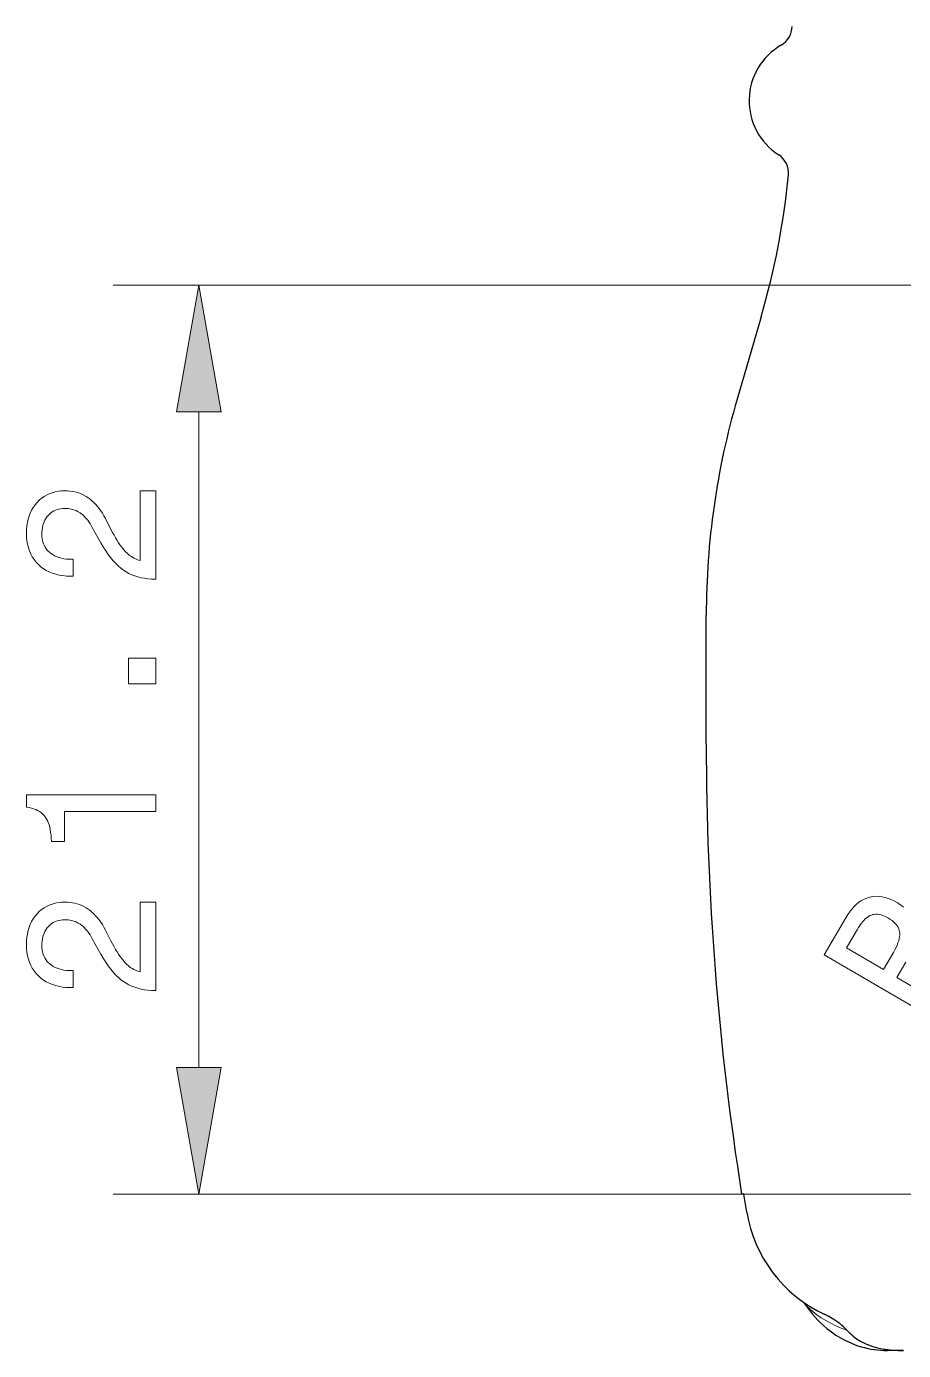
# Model space of a CAD drawing. Extents: x 0 to 297, y 0 to 535.
# Drawn here: x 108.52 to 128.98, y 111.53 to 142.41 of the extents above; entities that cross this region are included whole.
import ezdxf

# ---------------------------------------------------------------- set-up
doc = ezdxf.new("R2010")
doc.units = 0

msp = doc.modelspace()

# ---------------------------------------------------------------- linework, layer by layer
at = {"color": 7, "lineweight": 13}
for p, q in [((158.176, 136.381), (110.541, 136.381)), ((158.178, 115.181), (110.541, 115.181))]:
    msp.add_line(p, q, dxfattribs=at)
at = {"color": 7, "lineweight": 30, "ltscale": 0.05}
msp.add_line((125.657, 135.641), (125.097, 133.721), dxfattribs=at)
at = {"color": 7, "lineweight": 13, "ltscale": 0.382281}
msp.add_line((112.541, 118.135), (112.541, 133.427), dxfattribs=at)
at = {"color": 7, "lineweight": 30, "ltscale": 0.075}
msp.add_line((124.377, 125.681), (124.377, 128.681), dxfattribs=at)
at = {"color": 7, "lineweight": 30, "ltscale": 0.00125}
msp.add_line((125.253, 115.181), (125.203, 115.181), dxfattribs=at)
at = {"color": 7, "lineweight": 30, "ltscale": 0.010636}
msp.add_line((125.32, 114.761), (125.253, 115.181), dxfattribs=at)
at = {"color": 7, "lineweight": 30, "ltscale": 0.009376}
msp.add_line((128.978, 111.531), (128.603, 111.531), dxfattribs=at)
at = {"color": 7, "lineweight": 13}
for points in [[(113.062, 133.427), (112.541, 136.381), (112.02, 133.427)], [(111.541, 129.523), (111.528, 129.523), (111.441, 129.525), (111.356, 129.532), (111.275, 129.542), (111.196, 129.556), (111.12, 129.575), (111.047, 129.598), (110.977, 129.625), (110.91, 129.656), (110.846, 129.691), (110.785, 129.73), (110.726, 129.775), (110.666, 129.826), (110.607, 129.884), (110.547, 129.949), (110.488, 130.02), (110.429, 130.098), (110.37, 130.182), (110.311, 130.274), (110.253, 130.372), (110.194, 130.476), (110.055, 130.731), (110.03, 130.776), (110.004, 130.818), (109.977, 130.858), (109.95, 130.895), (109.923, 130.93), (109.894, 130.962), (109.866, 130.992), (109.836, 131.019), (109.806, 131.044), (109.775, 131.067), (109.744, 131.087), (109.711, 131.104), (109.678, 131.12), (109.643, 131.134), (109.607, 131.146), (109.57, 131.155), (109.532, 131.162), (109.493, 131.168), (109.453, 131.171), (109.412, 131.172), (109.365, 131.17), (109.32, 131.165), (109.277, 131.157), (109.236, 131.146), (109.196, 131.131), (109.159, 131.113), (109.123, 131.092), (109.089, 131.067), (109.057, 131.04), (109.027, 131.009), (108.999, 130.975), (108.974, 130.939), (108.952, 130.901), (108.933, 130.86), (108.917, 130.817), (108.904, 130.773), (108.894, 130.726), (108.886, 130.676), (108.882, 130.625), (108.88, 130.571), (108.882, 130.518), (108.888, 130.467), (108.897, 130.418), (108.91, 130.372), (108.927, 130.328), (108.947, 130.286), (108.971, 130.247), (108.999, 130.209), (109.031, 130.175), (109.066, 130.142), (109.104, 130.112), (109.146, 130.086), (109.19, 130.062), (109.237, 130.042), (109.286, 130.024), (109.339, 130.01), (109.394, 129.999), (109.452, 129.991), (109.513, 129.987), (109.576, 129.985), (109.612, 129.985), (109.612, 129.593), (109.551, 129.593), (109.458, 129.596), (109.369, 129.604), (109.284, 129.617), (109.203, 129.636), (109.126, 129.66), (109.053, 129.69), (108.983, 129.725), (108.918, 129.766), (108.857, 129.811), (108.799, 129.863), (108.747, 129.919), (108.7, 129.978), (108.658, 130.042), (108.622, 130.109), (108.591, 130.181), (108.566, 130.256), (108.547, 130.335), (108.533, 130.417), (108.525, 130.504), (108.522, 130.594), (108.525, 130.681), (108.532, 130.765), (108.544, 130.845), (108.562, 130.921), (108.584, 130.995), (108.611, 131.064), (108.643, 131.131), (108.68, 131.194), (108.722, 131.254), (108.769, 131.31), (108.82, 131.362), (108.874, 131.408), (108.931, 131.449), (108.991, 131.485), (109.054, 131.515), (109.12, 131.539), (109.189, 131.558), (109.262, 131.572), (109.337, 131.58), (109.416, 131.583), (109.477, 131.581), (109.537, 131.577), (109.595, 131.569), (109.652, 131.557), (109.707, 131.543), (109.76, 131.525), (109.812, 131.505), (109.863, 131.48), (109.911, 131.453), (109.959, 131.423), (110.005, 131.389), (110.05, 131.352), (110.093, 131.312), (110.135, 131.268), (110.176, 131.22), (110.216, 131.17), (110.255, 131.116), (110.292, 131.059), (110.328, 130.998), (110.363, 130.934), (110.491, 130.681), (110.528, 130.611), (110.565, 130.545), (110.601, 130.483), (110.636, 130.425), (110.67, 130.371), (110.703, 130.321), (110.736, 130.276), (110.768, 130.234), (110.8, 130.197), (110.831, 130.163), (110.861, 130.133), (110.893, 130.105), (110.925, 130.078), (110.958, 130.055), (110.991, 130.033), (111.026, 130.013), (111.061, 129.995), (111.096, 129.98), (111.133, 129.967), (111.17, 129.955), (111.17, 131.583), (111.541, 131.583)], [(111.541, 127.08), (110.898, 127.08), (110.898, 127.677), (111.541, 127.677)], [(111.541, 124.103), (109.408, 124.103), (109.408, 123.403), (109.102, 123.403), (109.099, 123.478), (109.094, 123.55), (109.086, 123.617), (109.076, 123.68), (109.063, 123.739), (109.048, 123.795), (109.029, 123.846), (109.009, 123.894), (108.985, 123.937), (108.96, 123.977), (108.931, 124.013), (108.899, 124.046), (108.863, 124.076), (108.824, 124.103), (108.782, 124.127), (108.737, 124.148), (108.688, 124.166), (108.636, 124.181), (108.581, 124.193), (108.522, 124.202), (108.522, 124.495), (111.541, 124.495)], [(111.541, 119.929), (111.528, 119.929), (111.441, 119.931), (111.356, 119.937), (111.275, 119.947), (111.196, 119.962), (111.12, 119.98), (111.047, 120.003), (110.977, 120.03), (110.91, 120.061), (110.846, 120.096), (110.785, 120.135), (110.726, 120.18), (110.666, 120.231), (110.607, 120.289), (110.547, 120.354), (110.488, 120.425), (110.429, 120.503), (110.37, 120.588), (110.311, 120.679), (110.253, 120.777), (110.194, 120.882), (110.055, 121.137), (110.03, 121.182), (110.004, 121.224), (109.977, 121.263), (109.95, 121.301), (109.923, 121.336), (109.894, 121.368), (109.866, 121.398), (109.836, 121.425), (109.806, 121.45), (109.775, 121.472), (109.744, 121.492), (109.711, 121.51), (109.678, 121.526), (109.643, 121.539), (109.607, 121.551), (109.57, 121.561), (109.532, 121.568), (109.493, 121.573), (109.453, 121.576), (109.412, 121.577), (109.365, 121.576), (109.32, 121.571), (109.277, 121.563), (109.236, 121.551), (109.196, 121.537), (109.159, 121.519), (109.123, 121.497), (109.089, 121.473), (109.057, 121.445), (109.027, 121.414), (108.999, 121.38), (108.974, 121.344), (108.952, 121.306), (108.933, 121.266), (108.917, 121.223), (108.904, 121.178), (108.894, 121.131), (108.886, 121.082), (108.882, 121.03), (108.88, 120.977), (108.882, 120.923), (108.888, 120.872), (108.897, 120.824), (108.91, 120.777), (108.927, 120.733), (108.947, 120.692), (108.971, 120.652), (108.999, 120.615), (109.031, 120.58), (109.066, 120.548), (109.104, 120.518), (109.146, 120.491), (109.19, 120.467), (109.237, 120.447), (109.286, 120.43), (109.339, 120.416), (109.394, 120.405), (109.452, 120.397), (109.513, 120.392), (109.576, 120.391), (109.612, 120.391), (109.612, 119.998), (109.551, 119.998), (109.458, 120.001), (109.369, 120.009), (109.284, 120.023), (109.203, 120.042), (109.126, 120.066), (109.053, 120.096), (108.983, 120.131), (108.918, 120.171), (108.857, 120.217), (108.799, 120.268), (108.747, 120.324), (108.7, 120.384), (108.658, 120.447), (108.622, 120.515), (108.591, 120.586), (108.566, 120.661), (108.547, 120.74), (108.533, 120.823), (108.525, 120.909), (108.522, 121), (108.525, 121.087), (108.532, 121.17), (108.544, 121.25), (108.562, 121.327), (108.584, 121.4), (108.611, 121.47), (108.643, 121.536), (108.68, 121.6), (108.722, 121.659), (108.769, 121.716), (108.82, 121.767), (108.874, 121.814), (108.931, 121.855), (108.991, 121.89), (109.054, 121.92), (109.12, 121.945), (109.189, 121.964), (109.262, 121.978), (109.337, 121.986), (109.416, 121.989), (109.477, 121.987), (109.537, 121.982), (109.595, 121.974), (109.652, 121.963), (109.707, 121.948), (109.76, 121.931), (109.812, 121.91), (109.863, 121.886), (109.911, 121.859), (109.959, 121.828), (110.005, 121.795), (110.05, 121.757), (110.093, 121.717), (110.135, 121.673), (110.176, 121.626), (110.216, 121.575), (110.255, 121.521), (110.292, 121.464), (110.328, 121.403), (110.363, 121.339), (110.491, 121.086), (110.528, 121.016), (110.565, 120.95), (110.601, 120.888), (110.636, 120.83), (110.67, 120.777), (110.703, 120.727), (110.736, 120.681), (110.768, 120.64), (110.8, 120.602), (110.831, 120.569), (110.861, 120.538), (110.893, 120.51), (110.925, 120.484), (110.958, 120.46), (110.991, 120.438), (111.026, 120.418), (111.061, 120.401), (111.096, 120.385), (111.133, 120.372), (111.17, 120.361), (111.17, 121.989), (111.541, 121.989)], [(127.893, 121.344), (127.647, 120.921), (128.508, 120.418), (128.741, 120.817), (128.774, 120.876), (128.803, 120.934), (128.828, 120.988), (128.849, 121.04), (128.866, 121.09), (128.879, 121.137), (128.888, 121.181), (128.892, 121.223), (128.892, 121.263), (128.888, 121.3), (128.88, 121.335), (128.868, 121.369), (128.852, 121.403), (128.832, 121.436), (128.808, 121.468), (128.779, 121.499), (128.747, 121.529), (128.71, 121.558), (128.67, 121.587), (128.625, 121.614), (128.58, 121.639), (128.536, 121.66), (128.493, 121.677), (128.452, 121.69), (128.411, 121.7), (128.372, 121.705), (128.334, 121.707), (128.297, 121.704), (128.262, 121.698), (128.228, 121.688), (128.194, 121.674), (128.16, 121.655), (128.127, 121.632), (128.093, 121.604), (128.06, 121.572), (128.027, 121.535), (127.993, 121.494), (127.96, 121.448), (127.927, 121.398)], [(112.02, 118.135), (112.541, 115.181), (113.062, 118.135)]]:
    msp.add_lwpolyline(points, close=True, dxfattribs=at)
for points in [[(129.715, 119.249), (127.128, 120.761), (127.633, 121.625), (127.679, 121.699), (127.726, 121.766), (127.774, 121.828), (127.825, 121.884), (127.877, 121.934), (127.931, 121.979), (127.986, 122.017), (128.043, 122.05), (128.102, 122.077), (128.162, 122.098), (128.223, 122.113), (128.286, 122.122), (128.35, 122.125), (128.415, 122.122), (128.481, 122.113), (128.548, 122.098), (128.616, 122.076), (128.686, 122.049), (128.756, 122.016), (128.828, 121.977), (128.869, 121.952), (128.908, 121.926), (128.945, 121.898), (128.979, 121.87)], [(129.032, 120.588), (128.824, 120.233), (129.917, 119.595)], [(127.655, 112.008), (127.527, 112.054), (127.403, 112.107), (127.283, 112.166), (127.167, 112.23), (127.059, 112.297), (126.957, 112.367), (126.864, 112.439), (126.789, 112.501), (126.729, 112.557), (126.703, 112.584), (126.696, 112.592)]]:
    msp.add_lwpolyline(points, dxfattribs=at)
at = {"color": 7, "lineweight": 30}
for points in [[(126.696, 112.592), (126.748, 112.518), (126.801, 112.446), (126.857, 112.377), (126.915, 112.309), (126.981, 112.239), (127.048, 112.171), (127.119, 112.106), (127.191, 112.044), (127.295, 111.964), (127.399, 111.893), (127.506, 111.827), (127.59, 111.781), (127.676, 111.739), (127.763, 111.7), (127.852, 111.665), (127.915, 111.643), (127.99, 111.62), (128.067, 111.599), (128.144, 111.58), (128.221, 111.565), (128.296, 111.553), (128.371, 111.544), (128.446, 111.537), (128.521, 111.533), (128.603, 111.531)], [(127.655, 112.008), (127.618, 112.047), (127.579, 112.084), (127.535, 112.122), (127.491, 112.159), (127.402, 112.224), (127.313, 112.281), (127.222, 112.333), (127.129, 112.379)], [(127.655, 112.008), (127.69, 111.971), (127.726, 111.936), (127.764, 111.901), (127.803, 111.868), (127.885, 111.807), (127.973, 111.752), (128.064, 111.704), (128.113, 111.681), (128.163, 111.66), (128.265, 111.623), (128.371, 111.594), (128.478, 111.572)]]:
    msp.add_lwpolyline(points, dxfattribs=at)
for centre, radius, start, end in [((125.877, 142.413), 0.5, 300.0001, 359.9999), ((126.877, 140.681), 1.5, 120.0001, 237.2795), ((125.796, 138.998), 0.5, 354.4825, 57.2795), ((108.377, 140.681), 18, 343.7398, 354.4824), ((142.377, 128.681), 18, 163.7398, 180), ((191.577, 125.681), 67.2, 179.99999, 188.9893), ((128.478, 115.281), 3.2, 189.3522, 245.0625), ((126.29, 112.321), 0.488, 33.6898, 43.9883), ((128.974, 114.569), 3.038, 260.6101, 270.0823)]:
    msp.add_arc(centre, radius, start, end, dxfattribs=at)
at = {"color": 7, "lineweight": 13}
msp.add_ellipse((128.603, 112.317), major_axis=(0, 0.786), ratio=0.5, start_param=2.818059, end_param=3.141632, dxfattribs=at)
for points in [[(113.062, 133.427), (112.541, 136.381), (113.062, 133.427), (112.02, 133.427)], [(112.02, 118.135), (112.541, 115.181), (112.02, 118.135), (113.062, 118.135)]]:
    msp.add_solid(points, dxfattribs=at)

doc.saveas('drawing.dxf')
